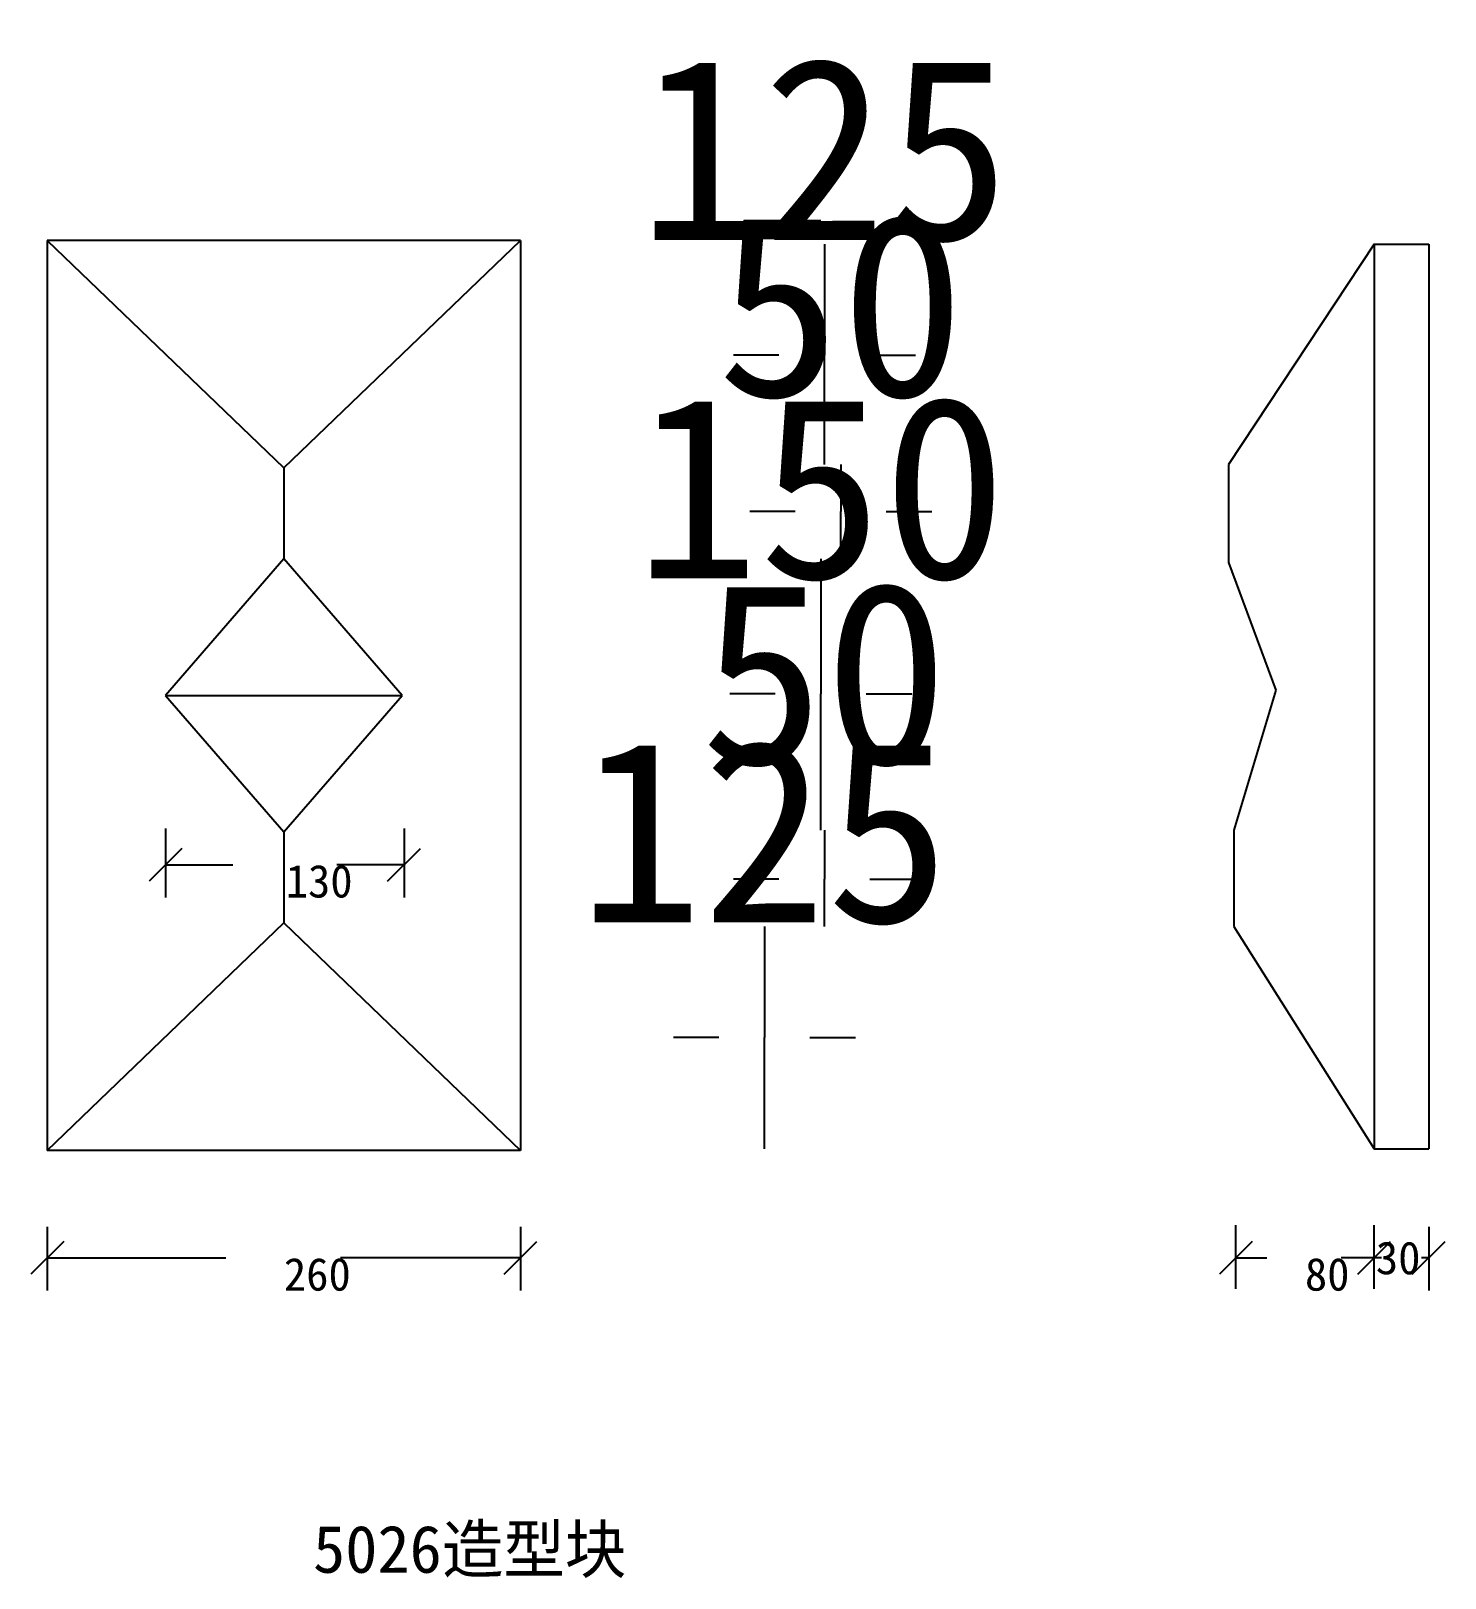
# Model space of a CAD drawing. Header units: metres. Extents: x 5.15 to 12.92, y 0.82 to 9.32.
import ezdxf

# ---------------------------------------------------------------- set-up
doc = ezdxf.new("R2010")
doc.units = ezdxf.units.M
doc.dimstyles.get("Standard").update_dxf_attribs({"dimtxt": 2.5, "dimasz": 2.5, "dimexe": 1.25, "dimexo": 0.625, "dimtad": 1, "dimcen": 2.5, "dimazin": 3, "dimtfac": 1, "dimtmove": 0, "dimatfit": 3})

# ---------------------------------------------------------------- blocks, each defined once
blk = doc.blocks.new('_OBLIQUE')
at = {"color": 0, "linetype": 'BYBLOCK'}
blk.add_line((-0.5, -0.5), (0.5, 0.5), dxfattribs=at)
blk = doc.blocks.new('*D1')
for p, q in [((9.18, 4.4), (9.18, 3.79)), ((8.93, 3.79), (8.68, 3.79)), ((9.18, 3.18), (9.18, 3.79)), ((9.18, 3.79), (9.18, 3.79)), ((9.43, 3.79), (9.68, 3.79))]:
    blk.add_line(p, q)
at = {"layer": 'Defpoints'}
for p in [(9.18, 4.4), (9.18, 3.79), (9.18, 3.18)]:
    blk.add_point(p, dxfattribs=at)
at = {"insert": (9.18, 4.915), "char_height": 1, "attachment_point": 5}
blk.add_mtext('125', dxfattribs=at)
blk = doc.blocks.new('*D2')
for p, q in [((9.51, 4.93), (9.51, 4.66)), ((9.26, 4.66), (9.01, 4.66)), ((9.51, 4.4), (9.51, 4.66)), ((9.51, 4.66), (9.51, 4.66)), ((9.76, 4.66), (10.01, 4.66))]:
    blk.add_line(p, q)
at = {"layer": 'Defpoints'}
for p in [(9.51, 4.93), (9.51, 4.66), (9.51, 4.4)]:
    blk.add_point(p, dxfattribs=at)
at = {"insert": (9.51, 5.785), "char_height": 1, "attachment_point": 5}
blk.add_mtext('50', dxfattribs=at)
blk = doc.blocks.new('*D3')
for p, q in [((9.49, 6.42), (9.49, 5.68)), ((9.24, 5.68), (8.99, 5.68)), ((9.49, 4.93), (9.49, 5.68)), ((9.49, 5.68), (9.49, 5.68)), ((9.74, 5.68), (9.99, 5.68))]:
    blk.add_line(p, q)
at = {"layer": 'Defpoints'}
for p in [(9.49, 6.42), (9.49, 5.68), (9.49, 4.93)]:
    blk.add_point(p, dxfattribs=at)
at = {"insert": (9.49, 6.805), "char_height": 1, "attachment_point": 5}
blk.add_mtext('150', dxfattribs=at)
blk = doc.blocks.new('*D4')
for p, q in [((9.6, 6.94), (9.6, 6.68)), ((9.35, 6.68), (9.1, 6.68)), ((9.6, 6.42), (9.6, 6.68)), ((9.6, 6.68), (9.6, 6.68)), ((9.85, 6.68), (10.1, 6.68))]:
    blk.add_line(p, q)
at = {"layer": 'Defpoints'}
for p in [(9.6, 6.94), (9.6, 6.68), (9.6, 6.42)]:
    blk.add_point(p, dxfattribs=at)
at = {"insert": (9.6, 7.805), "char_height": 1, "attachment_point": 5}
blk.add_mtext('50', dxfattribs=at)
blk = doc.blocks.new('*D5')
for p, q in [((9.51, 8.15), (9.51, 7.54)), ((9.26, 7.54), (9.01, 7.54)), ((9.51, 6.94), (9.51, 7.54)), ((9.51, 7.54), (9.51, 7.54)), ((9.76, 7.54), (10.01, 7.54))]:
    blk.add_line(p, q)
at = {"layer": 'Defpoints'}
for p in [(9.51, 8.15), (9.51, 7.54), (9.51, 6.94)]:
    blk.add_point(p, dxfattribs=at)
at = {"insert": (9.51, 8.665), "char_height": 1, "attachment_point": 5}
blk.add_mtext('125', dxfattribs=at)

msp = doc.modelspace()

# ---------------------------------------------------------------- linework, layer by layer
for p, q in [((5.24, 8.17), (5.24, 3.17)), ((7.84, 8.17), (5.24, 8.17)), ((5.24, 8.17), (6.54, 6.92)), ((6.54, 6.92), (7.84, 8.17)), ((7.84, 8.17), (7.84, 3.17)), ((12.53, 8.15), (11.73, 6.94)), ((12.53, 8.15), (12.83, 8.15)), ((12.53, 8.15), (12.53, 3.18)), ((12.83, 8.15), (12.83, 3.18)), ((6.54, 6.92), (6.54, 6.42)), ((11.73, 6.94), (11.73, 6.4)), ((6.54, 6.42), (5.89, 5.67)), ((7.19, 5.67), (6.54, 6.42)), ((11.73, 6.4), (11.99, 5.7)), ((11.99, 5.7), (11.76, 4.93)), ((5.89, 5.67), (6.54, 4.92)), ((5.89, 5.67), (7.19, 5.67)), ((6.54, 4.92), (7.19, 5.67)), ((5.89, 4.94), (5.89, 4.56)), ((7.2, 4.94), (7.2, 4.56)), ((6.54, 4.92), (6.54, 4.42)), ((11.76, 4.93), (11.76, 4.4)), ((5.89, 4.74), (6.26, 4.74)), ((7.2, 4.74), (6.83, 4.74)), ((5.24, 3.17), (6.54, 4.42)), ((6.54, 4.42), (7.84, 3.17)), ((11.76, 4.4), (12.53, 3.18)), ((7.84, 3.17), (5.24, 3.17)), ((12.53, 3.18), (12.83, 3.18)), ((5.24, 2.75), (5.24, 2.4)), ((7.84, 2.75), (7.84, 2.4)), ((11.77, 2.41), (11.77, 2.76)), ((12.53, 2.41), (12.53, 2.76)), ((12.83, 2.75), (12.83, 2.4)), ((5.24, 2.58), (6.22, 2.58)), ((7.84, 2.58), (6.85, 2.58)), ((11.77, 2.58), (11.94, 2.58)), ((12.53, 2.58), (12.35, 2.58)), ((12.53, 2.58), (12.35, 2.58)), ((12.57, 2.58), (12.53, 2.58)), ((12.83, 2.58), (12.79, 2.58))]:
    msp.add_line(p, q)

# ---------------------------------------------------------------- block references
at = {"xscale": 0.18, "yscale": 0.18, "zscale": 0.18, "rotation": 180}
for p in [(5.89, 4.74), (5.24, 2.58), (11.77, 2.58)]:
    msp.add_blockref('_OBLIQUE', p, dxfattribs=at)
at = {"xscale": 0.18, "yscale": 0.18, "zscale": 0.18}
for p in [(7.2, 4.74), (7.84, 2.58), (12.53, 2.58), (12.83, 2.58)]:
    msp.add_blockref('_OBLIQUE', p, dxfattribs=at)

# ---------------------------------------------------------------- texts
for s, height, p in [('30', 0.18, (12.54, 2.49)), ('5026造型块', 0.26, (6.7, 0.85))]:
    msp.add_text(s, height=height).set_placement(p)
at = {"char_height": 0.18, "attachment_point": 1}
for s, insert in [('\\A1;130', (6.55, 4.74)), ('\\A1;260', (6.54, 2.58)), ('\\A1;80', (12.15, 2.58))]:
    msp.add_mtext(s, dxfattribs=dict(at, insert=insert))

# ---------------------------------------------------------------- dimensions: what is measured, and where the dimension line sits
for base, p1, p2, text, picture, middle in [((9.51, 7.54), (9.51, 6.94), (9.51, 8.15), '125', '*D5', (9.51, 8.665)), ((9.6, 6.68), (9.6, 6.42), (9.6, 6.94), '50', '*D4', (9.6, 7.805)), ((9.49, 5.68), (9.49, 4.93), (9.49, 6.42), '150', '*D3', (9.49, 6.805)), ((9.51, 4.66), (9.51, 4.4), (9.51, 4.93), '50', '*D2', (9.51, 5.785)), ((9.18, 3.79), (9.18, 3.18), (9.18, 4.4), '125', '*D1', (9.18, 4.915))]:
    dim = msp.add_linear_dim(base=base, p1=p1, p2=p2, text=text, dimstyle='Standard')
    dim.commit()
    dim.dimension.update_dxf_attribs({"geometry": picture, "text_midpoint": middle})

doc.saveas('drawing.dxf')
